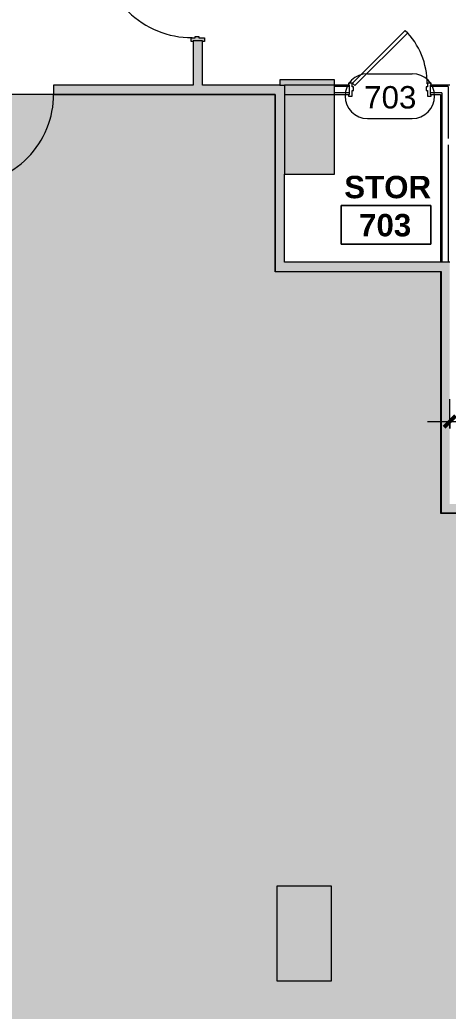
# Model space of a CAD drawing. Header units: inches. Extents: x 920 to 3228, y -557 to 2680.
# Drawn here: x 2441.8 to 2614, y 534.2 to 932.6 of the extents above; entities that cross this region are included whole.
import ezdxf

# ---------------------------------------------------------------- set-up
doc = ezdxf.new("R2010")
doc.units = ezdxf.units.IN
doc.header["$MEASUREMENT"] = 0
for name, color, linetype, lineweight in [('A-ANNO-DIMS', 211, 'Continuous', 9), ('A-ANNO-DIMS-96', 211, 'Continuous', 9), ('A-AREA-IDEN', 2, 'Continuous', 9), ('A-COLS', 52, 'Continuous', 13), ('A-DETL-GENF', 92, 'Continuous', 9), ('A-DETL-THIN', 151, 'Continuous', 9), ('A-DOOR', 31, 'Continuous', 13), ('A-DOOR-IDEN', 31, 'Continuous', 9), ('A-WALL', 113, 'Continuous', 13), ('A-WALL-PATT', 111, 'Continuous', 13), ('I-WALL', 2, 'Continuous', 13)]:
    doc.layers.add(name, color=color, linetype=linetype, lineweight=lineweight)
doc.styles.add('Swis721 Lt BT', font='swissl.ttf', dxfattribs={"height": 9})
doc.styles.add('Swis721 Lt BT_B', font='', dxfattribs={"height": 9})
doc.styles.get('Swis721 Lt BT_B').set_extended_font_data('Swis721 Lt BT', bold=True)
doc.dimstyles.new('OTJ_-_3_32__Linear__1_2__Tolerance', dxfattribs={"dimscale": 12, "dimtxt": 9.497835, "dimasz": 0.375, "dimexe": 0.75, "dimexo": 0.5, "dimgap": 0.5, "dimtad": 1, "dimdec": 1, "dimrnd": 0.5, "dimzin": 3, "dimdsep": 46, "dimlunit": 4, "dimtxsty": 'Swis721 Lt BT', "dimblk1": 'OBLIQUE', "dimblk2": 'OBLIQUE', "dimsah": 1, "dimcen": 0.09, "dimdle": 0.75, "dimazin": 0, "dimtfac": 1, "dimtdec": 4, "dimtix": 1, "dimtmove": 0, "dimatfit": 3, "dimfxl": 1, "dimtvp": 1, "dimfrac": 2, "dimtolj": 1, "dimtzin": 0, "dimarcsym": 2})

# ---------------------------------------------------------------- blocks, each defined once
blk = doc.blocks.new('Door - Single - Solid Door-7355448-Level XX  CONSTRUCTION')
at = {"layer": 'A-DOOR'}
h = blk.add_hatch(color=250, dxfattribs=at)
h.paths.add_polyline_path([(23.62, 2.29), (23.62, 2.54), (22.12, 2.54), (22.12, 0.29), (21.62, 0.29), (21.62, -1.21), (22.12, -1.21), (22.12, -2.71), (23.62, -2.71), (23.62, -1.96), (23.24, -1.96), (23.24, 1.79), (23.62, 1.79)], flags=0)
h.paths.add_polyline_path([(-13.63, 0.29), (-14.13, 0.29), (-14.13, 2.54), (-15.63, 2.54), (-15.63, 1.79), (-15.26, 1.79), (-15.26, -1.96), (-15.63, -1.96), (-15.63, -2.71), (-14.13, -2.71), (-14.13, -1.21), (-13.63, -1.21)], flags=0)
at = {"layer": 'A-DOOR', "color": 8, "lineweight": 20}
for p, q in [((-15.63, 2.54), (-14.13, 2.54)), ((-15.63, 1.79), (-15.63, 2.54)), ((-14.13, 2.54), (-14.13, 0.29)), ((-14.13, 0.29), (-13.63, 0.29)), ((-13.63, 0.29), (-13.63, -1.21)), ((21.62, 0.29), (22.12, 0.29)), ((21.62, -1.21), (21.62, 0.29)), ((22.12, 2.54), (23.62, 2.54)), ((22.12, 0.29), (22.12, 2.54)), ((23.62, 2.54), (23.62, 1.79)), ((-15.63, -2.71), (-15.63, -1.96)), ((-14.13, -2.71), (-15.63, -2.71)), ((-14.13, -1.21), (-14.13, -2.71)), ((-13.63, -1.21), (-14.13, -1.21)), ((-12.63, -2.71), (-14.01, -2.71)), ((-14.01, -2.71), (-14.01, -38.71)), ((-12.63, -38.71), (-12.63, -2.71)), ((22.12, -1.21), (21.62, -1.21)), ((22.12, -2.71), (22.12, -1.21)), ((23.62, -2.71), (22.12, -2.71)), ((23.62, -1.96), (23.62, -2.71)), ((-14.01, -38.71), (-12.63, -38.71))]:
    blk.add_line(p, q, dxfattribs=at)
at = {"layer": 'A-DOOR', "lineweight": 9}
blk.add_arc((-14.01, -2.71), 36, 270, 0.5, dxfattribs=at)
blk = doc.blocks.new('Door - Glass Single - Full Rail - Long Handle-7137591-Level XX  CONSTRUCTION')
at = {"layer": 'A-DOOR', "lineweight": 20}
for p, q in [((17, 38), (17, 2)), ((18, 38), (17, 38)), ((18, 2), (18, 38)), ((17, 2), (18, 2))]:
    blk.add_line(p, q, dxfattribs=at)
at = {"layer": 'A-DOOR', "lineweight": 9}
blk.add_arc((18, 2), 36, 90, 180.5, dxfattribs=at)
blk = doc.blocks.new('Door - Single - Solid Door 30IN 2-7590813-Level XX  CONSTRUCTION')
at = {"layer": 'A-DOOR'}
for p, q in [((-11.01, 2.71), (10.21, 23.93)), ((10.21, 23.93), (11.18, 22.95)), ((11.18, 22.95), (-10.03, 1.74)), ((-10.03, 1.74), (-11.01, 2.71))]:
    blk.add_line(p, q, dxfattribs=at)
at = {"layer": 'A-DOOR', "lineweight": 9}
for p, q in [((-12.63, 2.71), (-12.63, 1.96)), ((-11.13, 2.71), (-12.63, 2.71)), ((-11.13, 1.21), (-11.13, 2.71)), ((-10.63, 1.21), (-11.13, 1.21)), ((-10.63, -0.29), (-10.63, 1.21)), ((19.12, 1.21), (18.62, 1.21)), ((18.62, 1.21), (18.62, -0.29)), ((20.62, 2.71), (19.12, 2.71)), ((19.12, 2.71), (19.12, 1.21)), ((20.62, 1.96), (20.62, 2.71)), ((-12.63, -1.79), (-12.63, -2.54)), ((-12.63, -2.54), (-11.13, -2.54)), ((-11.13, -2.54), (-11.13, -0.29)), ((-11.13, -0.29), (-10.63, -0.29)), ((18.62, -0.29), (19.12, -0.29)), ((19.12, -0.29), (19.12, -2.54)), ((19.12, -2.54), (20.62, -2.54)), ((20.62, -2.54), (20.62, -1.79))]:
    blk.add_line(p, q, dxfattribs=at)
blk.add_arc((-11.01, 2.71), 30, 359.5, 45, dxfattribs=at)
blk = doc.blocks.new('Room Tag - Room Name and Number-3379422-Level XX  CONSTRUCTION')
at = {"layer": 'A-AREA-IDEN'}
for p, q in [((-0.1881, -0.1636), (-0.1881, -0.0018)), ((-0.1881, -0.0018), (0.1869, -0.0018)), ((0.1869, -0.0018), (-0.1881, -0.0018)), ((-0.1881, -0.0018), (-0.1881, -0.1636)), ((0.1869, -0.0018), (0.1869, -0.1636)), ((0.1869, -0.1636), (0.1869, -0.0018)), ((0.1869, -0.1636), (-0.1881, -0.1636)), ((-0.1881, -0.1636), (0.1869, -0.1636))]:
    blk.add_line(p, q, dxfattribs=at)
blk = doc.blocks.new('Door Tag - Door Tag-41184-Level XX  CONSTRUCTION')
at = {"layer": 'A-DOOR-IDEN'}
for p, q in [((-0.09375, 0.09375), (0.09375, 0.09375)), ((-0.09375, -0.09375), (0.09375, -0.09375))]:
    blk.add_line(p, q, dxfattribs=at)
for centre, start, end in [((-0.09375, 0), 90, 270), ((0.09375, 0), 270, 90)]:
    blk.add_arc(centre, 0.09375, start, end, dxfattribs=at)
blk = doc.blocks.new('DIMBLOCK3-Level XX  CONSTRUCTION')
at = {"layer": 'A-ANNO-DIMS-96'}
for p, q in [((2614.66, 768.4), (2614.66, 780.22)), ((2744.89, 768.4), (2744.89, 780.22)), ((2605.66, 771.22), (2753.89, 771.22)), ((2614.66, 771.22), (2614.66, 768.4)), ((2744.89, 771.22), (2744.89, 768.4))]:
    blk.add_line(p, q, dxfattribs=at)
at = {"layer": 'A-ANNO-DIMS-96', "lineweight": 50}
for p, q in [((2614.66, 771.22), (2616.91, 773.47)), ((2744.89, 771.22), (2747.14, 773.47)), ((2614.66, 771.22), (2612.41, 768.97)), ((2744.89, 771.22), (2742.64, 768.97))]:
    blk.add_line(p, q, dxfattribs=at)
at = {"layer": 'A-ANNO-DIMS-96', "color": 0, "insert": (2658.59, 789.24), "char_height": 9, "width": 50.836, "attachment_point": 1, "line_spacing_factor": 1.005062, "style": 'Swis721 Lt BT'}
blk.add_mtext('10\' - 10"', dxfattribs=at)
blk = doc.blocks.new('_Oblique')
at = {"color": 0, "linetype": 'ByBlock', "lineweight": -2}
blk.add_line((-0.5, -0.5), (0.5, 0.5), dxfattribs=at)

msp = doc.modelspace()

# ---------------------------------------------------------------- hatches: boundary and pattern name
at = {"layer": 'A-COLS'}
msp.add_hatch(color=250, dxfattribs=at).paths.add_polyline_path([(2567.13, 546.42), (2567.13, 584.42), (2545.13, 584.42), (2545.13, 546.42)], flags=0)
at = {"layer": 'A-DETL-GENF'}
msp.add_hatch(color=7, dxfattribs=at).paths.add_polyline_path([(2566.98, 902.68), (2568.34, 902.68), (2568.34, 906.43), (2548.22, 906.43), (2548.22, 902.68)], flags=0)
h = msp.add_hatch(color=9, dxfattribs=at)
h.paths.add_polyline_path([(2543.19, 362.68), (3192.46, 362.71), (3192.5, 385.18), (3207.74, 385.18), (3207.74, 456.73), (3186.39, 456.73), (3186.39, 480.73), (3207.74, 480.73), (3207.74, 552.88), (3188.57, 552.88), (3188.57, 576.88), (3207.74, 576.88), (3207.74, 715.05), (3188.52, 715.05), (3188.52, 724.3), (2891.1, 724.3), (2891.1, 706.86), (2773.41, 706.86), (2773.41, 734.32), (2610.91, 734.36), (2610.91, 831.36), (2544.41, 831.36), (2544.41, 902.68), (2242.34, 902.68), (2242.34, 868.56), (2220.34, 868.56), (2220.34, 902.68), (1919.13, 902.68), (1919.13, 866.56), (1897.13, 866.56), (1897.13, 902.68), (1762.75, 902.68), (1762.75, 901.93), (1761.25, 901.93), (1761.25, 902.68), (1748.44, 902.68), (1748.44, 386.58), (1758.46, 386.58), (1758.46, 368.66), (1748.44, 368.66), (1748.44, 362.68), (2518.56, 362.68)], flags=0)
h.paths.add_polyline_path([(3054.3, 368.66), (3030.3, 368.66), (3030.3, 384.98), (3054.3, 384.98), (3054.3, 381.96)], flags=0)
h.paths.add_polyline_path([(2892.13, 368.66), (2868.13, 368.66), (2868.13, 390.98), (2892.13, 390.98)], flags=0)
h.paths.add_polyline_path([(2729.35, 368.66), (2705.35, 368.66), (2705.35, 384.98), (2729.35, 384.98)], flags=0)
h.paths.add_polyline_path([(2543.19, 368.66), (2543.19, 389.39), (2567.19, 389.39), (2567.19, 368.66)], flags=0)
h.paths.add_polyline_path([(2222.13, 368.66), (2219.42, 368.66), (2219.42, 390.41), (2243.42, 390.41), (2243.42, 368.66)], flags=0)
h.paths.add_polyline_path([(2082.46, 368.66), (2058.46, 368.66), (2058.46, 386.38), (2082.46, 386.38)], flags=0)
h.paths.add_polyline_path([(1919.13, 368.66), (1895.32, 368.66), (1895.32, 390.38), (1919.32, 390.38), (1919.32, 368.66)], flags=0)
h.paths.add_polyline_path([(2380.46, 368.92), (2380.46, 386.92), (2404.46, 386.92), (2404.46, 368.92)], flags=0)
h.paths.add_polyline_path([(2891.1, 546.42), (2869.1, 546.42), (2869.1, 630.42), (2891.1, 630.42), (2891.1, 555.46)], flags=0)
h.paths.add_polyline_path([(2545.13, 546.42), (2545.13, 584.42), (2567.13, 584.42), (2567.13, 546.42)], flags=0)
h.paths.add_polyline_path([(2244.13, 546.42), (2222.13, 546.42), (2222.13, 584.42), (2244.13, 584.42)], flags=0)
h.paths.add_polyline_path([(1919.13, 546.42), (1897.13, 546.42), (1897.13, 584.42), (1919.13, 584.42), (1919.13, 580.16)], flags=0)
h.paths.add_polyline_path([(1897.13, 828.43), (1897.13, 866.43), (1919.13, 866.43), (1919.13, 828.43)], flags=0)
at = {"layer": 'A-WALL'}
h = msp.add_hatch(color=250, dxfattribs=at)
h.paths.add_polyline_path([(2568.34, 870.56), (2568.34, 902.68), (2548.22, 902.68), (2548.22, 870.56)], flags=0)
h.paths.add_polyline_path([(2566.98, 906.43), (2568.34, 906.43), (2568.34, 908.56), (2546.34, 908.56), (2546.34, 906.43), (2548.22, 906.43)], flags=0)
at = {"layer": 'A-WALL-PATT', "lineweight": 9}
h = msp.add_hatch(color=7, dxfattribs=at)
h.paths.add_polyline_path([(2515.22, 906.43), (2515.22, 924.24), (2511.47, 924.24), (2511.47, 906.43)], flags=0)
h.paths.add_polyline_path([(2515.22, 962.74), (2515.22, 965.74), (2511.47, 965.74), (2511.47, 962.74)], flags=0)
h = msp.add_hatch(color=7, dxfattribs=at)
h.paths.add_polyline_path([(2518.56, 902.68), (2544.47, 902.68), (2544.47, 906.43), (2455.34, 906.43), (2455.34, 902.68), (2503.22, 902.68)], flags=0)
h.paths.add_polyline_path([(2370.34, 902.68), (2419.34, 902.68), (2419.34, 906.43), (2370.34, 906.43)], flags=0)
h.paths.add_polyline_path([(2224.63, 902.68), (2334.34, 902.68), (2334.34, 906.43), (2162.13, 906.43), (2162.13, 902.68), (2220.34, 902.68)], flags=0)
h.paths.add_polyline_path([(2063.13, 902.68), (2126.13, 902.68), (2126.13, 906.43), (2063.13, 906.43)], flags=0)
h.paths.add_polyline_path([(1896.63, 902.68), (2027.13, 902.68), (2027.13, 906.43), (1762.38, 906.43), (1762.38, 902.68), (1885.63, 902.68)], flags=0)
for points in [[(2548.22, 835.21), (2548.22, 906.43), (2544.47, 906.43), (2544.47, 835.21)], [(2544.47, 831.46), (2610.91, 831.46), (2610.91, 835.21), (2544.47, 835.21)], [(2614.66, 738.07), (2614.66, 835.21), (2610.91, 835.21), (2610.91, 738.07)], [(2614.66, 734.32), (2777.16, 734.32), (2777.16, 738.07), (2610.91, 738.07), (2610.91, 734.32)]]:
    msp.add_hatch(color=7, dxfattribs=at).paths.add_polyline_path(points, flags=0)
h = msp.add_hatch(dxfattribs=at)
h.set_pattern_fill('FP_11', color=256, style=0, pattern_type=2)
h.set_pattern_definition([(0, (664.756, 0), (30.72, 7.68), [1.267, -21.773, 1.267, -21.773, -122.88]), (0, (664.756, 0), (30.72, 7.68), [-46.08, 1.267, -44.813, 1.267, -21.773, -53.76]), (0, (664.756, 0), (30.72, 7.68), [-115.2, 1.267, -14.093, 1.267, -37.133]), (120, (676.276, 3.84), (-22.011075, 22.7643), [1.267, -21.773, 1.267, -21.773, -122.88]), (120, (676.276, 3.84), (-22.011075, 22.7643), [-46.08, 1.267, -44.813, 1.267, -21.773, -53.76]), (120, (676.276, 3.84), (-22.011075, 22.7643), [-115.2, 1.267, -14.093, 1.267, -37.133]), (240, (680.116, 19.2), (-8.708925, -30.4443), [1.267, -21.773, 1.267, -21.773, -122.88]), (240, (680.116, 19.2), (-8.708925, -30.4443), [-46.08, 1.267, -44.813, 1.267, -21.773, -53.76]), (240, (680.116, 19.2), (-8.708925, -30.4443), [-115.2, 1.267, -14.093, 1.267, -37.133])])
h.paths.add_polyline_path([(2610.91, 835.21), (2611.53, 835.21), (2611.53, 902.68), (2610.91, 902.68), (2610.91, 870.56)], flags=0)

# ---------------------------------------------------------------- linework, layer by layer
at = {"layer": 'A-COLS', "color": 8, "lineweight": 20}
for p, q in [((2567.13, 584.42), (2545.13, 584.42)), ((2545.13, 584.42), (2545.13, 546.42)), ((2567.13, 546.42), (2567.13, 584.42)), ((2545.13, 546.42), (2567.13, 546.42))]:
    msp.add_line(p, q, dxfattribs=at)
at = {"layer": 'A-DETL-THIN'}
for p, q in [((2568.34, 906.43), (2548.22, 906.43)), ((2548.22, 906.43), (2548.22, 902.68)), ((2568.34, 902.68), (2568.34, 906.43)), ((2544.41, 902.68), (1748.44, 902.68)), ((2544.41, 831.36), (2544.41, 902.68)), ((2548.22, 902.68), (2568.34, 902.68)), ((2611.41, 831.36), (2544.41, 831.36)), ((2611.41, 734.36), (2611.41, 831.36)), ((2773.41, 734.36), (2611.41, 734.36))]:
    msp.add_line(p, q, dxfattribs=at)
at = {"layer": 'A-WALL', "color": 8, "lineweight": 20}
for p, q in [((2568.34, 908.56), (2546.34, 908.56)), ((2546.34, 908.56), (2546.34, 906.43)), ((2568.34, 906.43), (2568.34, 908.56)), ((2568.34, 870.56), (2568.34, 902.68)), ((2548.22, 870.56), (2568.34, 870.56))]:
    msp.add_line(p, q, dxfattribs=at)
at = {"layer": 'A-WALL', "lineweight": 9}
for p, q in [((2546.34, 906.43), (2548.22, 906.43)), ((2548.22, 902.68), (2548.22, 870.56))]:
    msp.add_line(p, q, dxfattribs=at)
at = {"layer": 'A-WALL'}
for p, q in [((2574.31, 905.81), (2568.34, 905.81)), ((2614.03, 905.81), (2606.81, 905.81)), ((2614.03, 905.81), (2614.03, 884.95)), ((2574.31, 903.31), (2568.34, 903.31)), ((2611.53, 903.31), (2606.81, 903.31)), ((2611.53, 903.31), (2611.53, 835.21)), ((2614.03, 882.45), (2614.03, 835.21))]:
    msp.add_line(p, q, dxfattribs=at)
at = {"layer": 'I-WALL', "color": 8, "lineweight": 20}
for p, q in [((2515.22, 924.24), (2511.47, 924.24)), ((2511.47, 924.24), (2511.47, 906.43)), ((2515.22, 906.43), (2515.22, 924.24)), ((2511.47, 906.43), (2455.34, 906.43)), ((2455.34, 906.43), (2455.34, 902.68)), ((2546.34, 906.43), (2515.22, 906.43)), ((2455.34, 902.68), (2544.47, 902.68)), ((2544.47, 902.68), (2544.47, 831.46)), ((2548.22, 835.21), (2548.22, 870.56)), ((2614.66, 835.21), (2548.22, 835.21)), ((2544.47, 831.46), (2610.91, 831.46)), ((2610.91, 831.46), (2610.91, 734.32)), ((2610.91, 734.32), (2773.41, 734.32))]:
    msp.add_line(p, q, dxfattribs=at)
at = {"layer": 'I-WALL'}
for p, q in [((2574.31, 906.43), (2568.34, 906.43)), ((2574.31, 902.68), (2574.31, 906.43)), ((2614.66, 906.43), (2606.81, 906.43)), ((2606.81, 906.43), (2606.81, 902.68)), ((2568.34, 902.68), (2574.31, 902.68)), ((2606.81, 902.68), (2610.91, 902.68)), ((2610.91, 902.68), (2610.91, 835.21))]:
    msp.add_line(p, q, dxfattribs=at)

# ---------------------------------------------------------------- block references
at = {"layer": 'A-AREA-IDEN', "xscale": 95.99999999999994, "yscale": 95.99999999999994, "zscale": 95.99999999999994}
msp.add_blockref('Room Tag - Room Name and Number-3379422-Level XX  CONSTRUCTION', (2589.09, 858.22), dxfattribs=at)
at = {"layer": 'A-DOOR'}
for name, p, rotation in [('Door - Single - Solid Door-7355448-Level XX  CONSTRUCTION', (2513.43, 947.49), 270), ('Door - Glass Single - Full Rail - Long Handle-7137591-Level XX  CONSTRUCTION', (2437.34, 904.56), 180)]:
    msp.add_blockref(name, p, dxfattribs=dict(at, rotation=rotation))
msp.add_blockref('Door - Single - Solid Door 30IN 2-7590813-Level XX  CONSTRUCTION', (2586.57, 904.47), dxfattribs=at)
at = {"layer": 'A-DOOR-IDEN', "xscale": 95.99999999999994, "yscale": 95.99999999999994, "zscale": 95.99999999999994}
msp.add_blockref('Door Tag - Door Tag-41184-Level XX  CONSTRUCTION', (2590.56, 901.98), dxfattribs=at)

# ---------------------------------------------------------------- texts
at = {"layer": 'A-AREA-IDEN', "char_height": 9, "attachment_point": 1, "style": 'Swis721 Lt BT_B'}
for s, insert, width in [('STOR', (2572.23, 869.93), 40.602), ('703', (2578.2, 854.62), 25.452)]:
    msp.add_mtext(s, dxfattribs=dict(at, insert=insert, width=width))
at = {"layer": 'A-DOOR-IDEN', "insert": (2580.26, 906), "char_height": 9, "width": 24.543, "attachment_point": 1, "style": 'Swis721 Lt BT'}
msp.add_mtext('703', dxfattribs=at)

# ---------------------------------------------------------------- dimensions: what is measured, and where the dimension line sits
at = {"layer": 'A-ANNO-DIMS'}
dim = msp.add_linear_dim(base=(2744.89, 771.22), p1=(2614.66, 774.4), p2=(2744.89, 774.4), dimstyle='OTJ_-_3_32__Linear__1_2__Tolerance', override={"dimpost": '<>', "dimfxl": 130.235638}, dxfattribs=at)
dim.commit()
dim.dimension.update_dxf_attribs({"geometry": 'DIMBLOCK3-Level XX  CONSTRUCTION', "text_midpoint": (2679.77, 781.85)})

doc.saveas('drawing.dxf')
